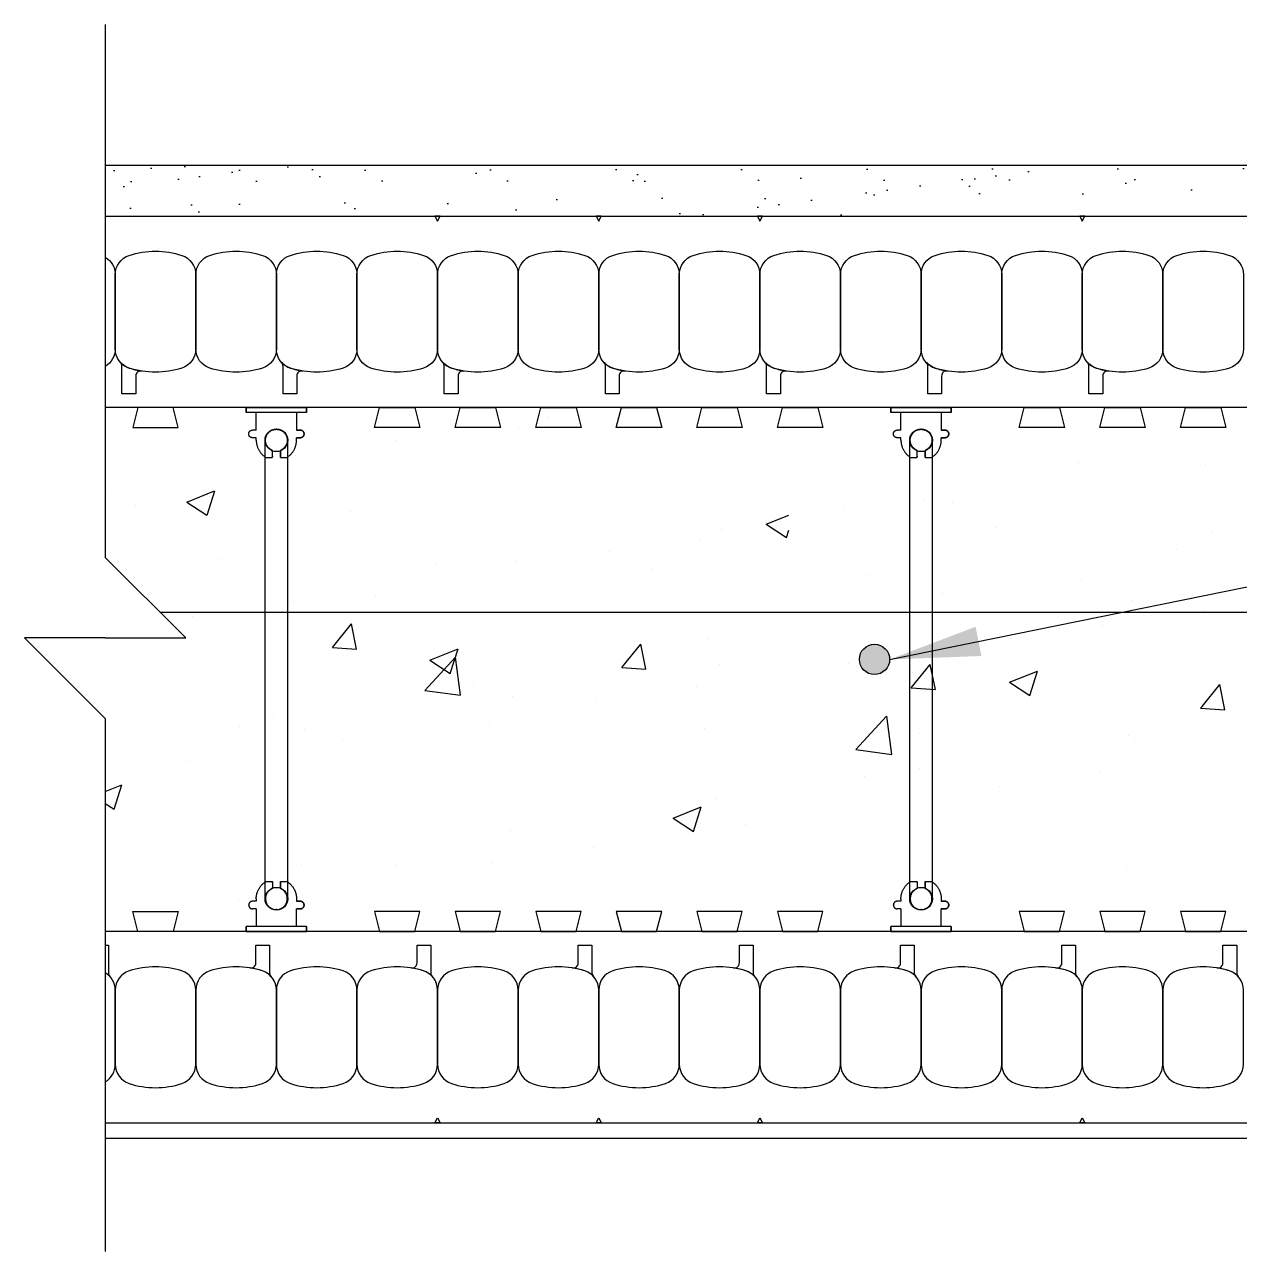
# Model space of a CAD drawing. Header units: inches. Extents: x 2949.9 to 3000.2, y 478 to 534.8.
# Drawn here: x 2949.88 to 2964.96, y 510.86 to 526.08 of the extents above; entities that cross this region are included whole.
import ezdxf

# ---------------------------------------------------------------- set-up
doc = ezdxf.new("R2010")
doc.units = ezdxf.units.IN
doc.header["$LTSCALE"] = 0.5
doc.header["$MEASUREMENT"] = 0
doc.layers.get('0').update_dxf_attribs({"linetype": 'CONTINUOUS'})
for name, color, linetype in [('HATCH', 12, 'CONTINUOUS'), ('line25', 2, 'CONTINUOUS'), ('LINE3', 3, 'CONTINUOUS'), ('LINE50', 5, 'CONTINUOUS'), ('LINE9', 9, 'CONTINUOUS'), ('TEXT', 4, 'CONTINUOUS')]:
    doc.layers.add(name, color=color, linetype=linetype)
doc.styles.add('DIM', font='romans.shx', dxfattribs={"width": 0.7})
doc.dimstyles.new('ext_12', dxfattribs={"dimscale": 12, "dimtxt": 0.09375, "dimasz": 0.09375, "dimexe": 0.09375, "dimexo": 0.0625, "dimgap": 0.0625, "dimtad": 1, "dimdec": 1, "dimzin": 3, "dimdsep": 46, "dimlunit": 4, "dimtxsty": 'DIM', "dimcen": 0.09, "dimdle": 0.09375, "dimclrt": 4, "dimadec": 0, "dimazin": 0, "dimtfac": 1, "dimtdec": 1, "dimtmove": 2, "dimatfit": 3, "dimfxl": 0, "dimfrac": 2, "dimtolj": 1, "dimtzin": 0, "dimarcsym": 0})

# ---------------------------------------------------------------- blocks, each defined once
blk = doc.blocks.new('WEB_6_CENTRE_TOP')
for p, q in [((5.688, 0.141), (0, 0.141)), ((5.688, -0.141), (0, -0.141))]:
    blk.add_line(p, q)
for centre in [(0, 0), (5.688, 0)]:
    blk.add_circle(centre, 0.141)
blk = doc.blocks.new('Connector')
blk.add_point((0.271, 0))
at = {"layer": 'LINE9'}
for p, q in [((0, 0.375), (0, -0.375)), ((0.062, -0.375), (0.062, 0.375)), ((0.281, 0.25), (0.062, 0.25))]:
    blk.add_line(p, q, dxfattribs=at)
for points, weights in [([(0.007, 0.375), (0.004, 0.375), (0, 0.375)], [1, 0.972587069138, 0.950305488115]), ([(0.327, 0.343), (0.308, 0.343), (0.281, 0.317), (0.281, 0.297)], [1, 0.85355339, 0.85355339, 1]), ([(0.328, 0.343), (0.327, 0.343), (0.327, 0.343)], [1, 0.70710678, 1]), ([(0.375, 0.297), (0.375, 0.317), (0.348, 0.343), (0.329, 0.343)], [1, 0.85355339, 0.85355339, 1]), ([(0.406, 0.25), (0.546, 0.25), (0.619, 0.131)], [0.958404415409, 0.794674173519, 0.864651571113]), ([(0.619, 0.052), (0.612, 0.049), (0.604, 0.049)], [0.83615024178, 0.892081430621, 1]), ([(0.619, -0.131), (0.546, -0.25), (0.406, -0.25)], [0.864651574428, 0.794674169686, 0.958404415195]), ([(0.604, -0.049), (0.612, -0.049), (0.619, -0.052)], [1, 0.89208144177, 0.836150253337]), ([(0.281, -0.297), (0.281, -0.317), (0.308, -0.343), (0.327, -0.343)], [1, 0.85355339, 0.85355339, 1]), ([(0.327, -0.343), (0.281, -0.343), (0.281, -0.297)], [1, 0.70710678, 1]), ([(0.329, -0.343), (0.348, -0.343), (0.375, -0.317), (0.375, -0.297)], [1, 0.85355339, 0.85355339, 1]), ([(0.375, -0.297), (0.375, -0.343), (0.329, -0.343)], [1, 0.70710678, 1]), ([(0, -0.375), (0.004, -0.375), (0.007, -0.375)], [0.950305488115, 0.972587069138, 1])]:
    blk.add_rational_spline(points, weights, degree=2, dxfattribs=at)
for points, degree in [([(0, 0.375), (0.002, 0.375), (0.005, 0.375), (0.007, 0.375)], 3), ([(0.007, 0.375), (0.021, 0.375), (0.051, 0.375), (0.062, 0.375), (0.062, 0.375)], 3), ([(0.327, 0.343), (0.327, 0.343), (0.328, 0.343), (0.328, 0.343)], 3), ([(0.328, 0.343), (0.329, 0.343), (0.329, 0.343), (0.329, 0.343)], 3), ([(0.281, 0.25), (0.281, 0.297)], 1), ([(0.375, 0.25), (0.375, 0.297)], 1), ([(0.406, 0.25), (0.375, 0.25)], 1), ([(0.604, 0.049), (0.532, 0.049)], 1), ([(0.604, 0.049), (0.609, 0.049), (0.614, 0.05), (0.619, 0.052)], 3), ([(0.619, 0.131), (0.619, 0.052)], 1), ([(0.532, -0.049), (0.604, -0.049)], 1), ([(0.604, -0.049), (0.58, -0.049), (0.556, -0.049), (0.532, -0.049)], 3), ([(0.619, -0.052), (0.614, -0.05), (0.609, -0.049), (0.604, -0.049)], 3), ([(0.619, -0.052), (0.619, -0.131)], 1), ([(0.062, -0.25), (0.281, -0.25)], 1), ([(0.281, -0.297), (0.281, -0.25)], 1), ([(0.281, -0.25), (0.281, -0.297)], 1), ([(0.375, -0.25), (0.375, -0.297)], 1), ([(0.375, -0.297), (0.375, -0.25)], 1), ([(0.406, -0.25), (0.375, -0.25)], 1), ([(0.007, -0.375), (0.005, -0.375), (0.002, -0.375), (0, -0.375)], 3), ([(0.062, -0.375), (0.062, -0.375), (0.051, -0.375), (0.021, -0.375), (0.007, -0.375)], 3), ([(0.328, -0.343), (0.328, -0.343), (0.327, -0.343), (0.327, -0.343)], 3), ([(0.329, -0.343), (0.329, -0.343), (0.329, -0.343), (0.328, -0.343)], 3)]:
    blk.add_open_spline(points, degree=degree, dxfattribs=at)
for points, weights, knots in [([(0.062, 0.375), (0.062, 0.375), (0.046, 0.375), (0.03, 0.375), (0.007, 0.375)], [0.868718858569, 0.861102746415, 1, 0.861102734288, 0.868718859898], [0, 0, 0, 0.5, 0.5, 1, 1, 1]), ([(0.532, 0.049), (0.472, 0.203), (0.333, 0.113), (0.157, 0), (0.333, -0.113), (0.472, -0.203), (0.532, -0.049)], [0.899508922286, 0.599718215298, 1, 0.54226024, 1, 0.599718224335, 0.899508908749], [0, 0, 0, 0.318112, 0.318112, 0.681888, 0.681888, 1, 1, 1]), ([(0.007, -0.375), (0.03, -0.375), (0.046, -0.375), (0.062, -0.375), (0.062, -0.375)], [0.868718859319, 0.861102739573, 1, 0.861102742958, 0.868718858948], [0, 0, 0, 0.5, 0.5, 1, 1, 1])]:
    blk.add_rational_spline(points, weights, degree=2, knots=knots, dxfattribs=at)
for points in [[(0.406, 0.25), (0.406, 0.25), (0.406, 0.25), (0.406, 0.25), (0.406, 0.25), (0.406, 0.25), (0.406, 0.25)], [(0.406, 0.25), (0.406, 0.25), (0.406, 0.25), (0.406, 0.25), (0.406, 0.25), (0.406, 0.25), (0.406, 0.25)], [(0.406, 0.25), (0.406, 0.25), (0.406, 0.25), (0.406, 0.25), (0.406, 0.25), (0.406, 0.25), (0.406, 0.25)], [(0.406, 0.25), (0.406, 0.25), (0.406, 0.25), (0.406, 0.25), (0.406, 0.25), (0.406, 0.25), (0.406, 0.25)], [(0.406, 0.25), (0.406, 0.25), (0.406, 0.25), (0.406, 0.25), (0.406, 0.25), (0.406, 0.25), (0.406, 0.25)], [(0.406, 0.25), (0.406, 0.25), (0.406, 0.25), (0.406, 0.25), (0.406, 0.25), (0.406, 0.25), (0.406, 0.25)], [(0.406, 0.25), (0.406, 0.25), (0.406, 0.25), (0.406, 0.25), (0.406, 0.25), (0.406, 0.25), (0.406, 0.25)], [(0.406, 0.25), (0.406, 0.25), (0.406, 0.25), (0.406, 0.25), (0.406, 0.25), (0.406, 0.25), (0.406, 0.25)], [(0.406, 0.25), (0.406, 0.25), (0.406, 0.25), (0.406, 0.25), (0.406, 0.25), (0.406, 0.25), (0.406, 0.25)], [(0.406, 0.25), (0.406, 0.25), (0.406, 0.25), (0.406, 0.25), (0.406, 0.25), (0.406, 0.25), (0.406, 0.25)], [(0.406, 0.25), (0.406, 0.25), (0.406, 0.25), (0.406, 0.25), (0.406, 0.25), (0.406, 0.25), (0.406, 0.25)], [(0.406, 0.25), (0.406, 0.25), (0.406, 0.25), (0.406, 0.25), (0.406, 0.25), (0.406, 0.25), (0.406, 0.25)], [(0.406, 0.25), (0.406, 0.25), (0.406, 0.25), (0.406, 0.25), (0.406, 0.25), (0.406, 0.25), (0.406, 0.25)], [(0.406, 0.25), (0.406, 0.25), (0.406, 0.25), (0.406, 0.25), (0.406, 0.25), (0.406, 0.25), (0.406, 0.25)], [(0.406, 0.25), (0.406, 0.25), (0.406, 0.25), (0.406, 0.25), (0.406, 0.25), (0.406, 0.25), (0.406, 0.25)], [(0.406, 0.25), (0.406, 0.25), (0.406, 0.25), (0.406, 0.25), (0.406, 0.25), (0.406, 0.25), (0.406, 0.25)], [(0.406, 0.25), (0.406, 0.25), (0.406, 0.25), (0.406, 0.25), (0.406, 0.25), (0.406, 0.25), (0.406, 0.25)], [(0.406, 0.25), (0.406, 0.25), (0.406, 0.25), (0.406, 0.25), (0.406, 0.25), (0.406, 0.25), (0.406, 0.25)], [(0.406, 0.25), (0.406, 0.25), (0.406, 0.25), (0.406, 0.25), (0.406, 0.25), (0.406, 0.25), (0.406, 0.25)], [(0.406, 0.25), (0.406, 0.25), (0.406, 0.25), (0.406, 0.25), (0.406, 0.25), (0.406, 0.25), (0.406, 0.25)], [(0.406, 0.25), (0.406, 0.25), (0.406, 0.25), (0.406, 0.25), (0.406, 0.25), (0.406, 0.25), (0.406, 0.25)], [(0.406, 0.25), (0.406, 0.25), (0.406, 0.25), (0.406, 0.25), (0.406, 0.25), (0.406, 0.25), (0.406, 0.25)], [(0.406, 0.25), (0.406, 0.25), (0.406, 0.25), (0.406, 0.25), (0.406, 0.25), (0.406, 0.25), (0.406, 0.25)], [(0.406, 0.25), (0.406, 0.25), (0.406, 0.25), (0.406, 0.25), (0.406, 0.25), (0.406, 0.25), (0.406, 0.25)], [(0.532, 0.049), (0.532, 0.049), (0.532, 0.049), (0.532, 0.049), (0.532, 0.049), (0.532, 0.049), (0.532, 0.049)], [(0.532, 0.049), (0.532, 0.049), (0.532, 0.049), (0.532, 0.049), (0.532, 0.049), (0.532, 0.049), (0.532, 0.049)], [(0.532, 0.049), (0.532, 0.049), (0.532, 0.049), (0.532, 0.049), (0.532, 0.049), (0.532, 0.049), (0.532, 0.049)], [(0.532, 0.049), (0.532, 0.049), (0.532, 0.049), (0.532, 0.049), (0.532, 0.049), (0.532, 0.049), (0.532, 0.049)], [(0.532, 0.049), (0.532, 0.049), (0.532, 0.049), (0.532, 0.049), (0.532, 0.049), (0.532, 0.049), (0.532, 0.049)], [(0.532, 0.049), (0.532, 0.049), (0.532, 0.049), (0.532, 0.049), (0.532, 0.049), (0.532, 0.049), (0.532, 0.049)], [(0.532, 0.049), (0.532, 0.049), (0.532, 0.049), (0.532, 0.049), (0.532, 0.049), (0.532, 0.049), (0.532, 0.049)], [(0.532, 0.049), (0.532, 0.049), (0.532, 0.049), (0.532, 0.049), (0.532, 0.049), (0.532, 0.049), (0.532, 0.049)], [(0.532, 0.049), (0.532, 0.049), (0.532, 0.049), (0.532, 0.049), (0.532, 0.049), (0.532, 0.049), (0.532, 0.049)], [(0.532, 0.049), (0.532, 0.049), (0.532, 0.049), (0.532, 0.049), (0.532, 0.049), (0.532, 0.049), (0.532, 0.049)], [(0.604, 0.049), (0.604, 0.049), (0.604, 0.049), (0.604, 0.049), (0.604, 0.049), (0.604, 0.049), (0.604, 0.049)], [(0.604, 0.049), (0.604, 0.049), (0.604, 0.049), (0.604, 0.049), (0.604, 0.049), (0.604, 0.049), (0.604, 0.049)], [(0.604, 0.049), (0.604, 0.049), (0.604, 0.049), (0.604, 0.049), (0.604, 0.049), (0.604, 0.049), (0.604, 0.049)], [(0.604, 0.049), (0.604, 0.049), (0.604, 0.049), (0.604, 0.049), (0.604, 0.049), (0.604, 0.049), (0.604, 0.049)], [(0.619, 0.131), (0.619, 0.131), (0.619, 0.131), (0.619, 0.131), (0.619, 0.131), (0.619, 0.131), (0.619, 0.131)], [(0.619, 0.131), (0.619, 0.131), (0.619, 0.131), (0.619, 0.131), (0.619, 0.131), (0.619, 0.131), (0.619, 0.131)], [(0.619, 0.131), (0.619, 0.131), (0.619, 0.131), (0.619, 0.131), (0.619, 0.131), (0.619, 0.131), (0.619, 0.131)], [(0.619, 0.131), (0.619, 0.131), (0.619, 0.131), (0.619, 0.131), (0.619, 0.131), (0.619, 0.131), (0.619, 0.131)], [(0.532, -0.049), (0.532, -0.049), (0.532, -0.049), (0.532, -0.049), (0.532, -0.049), (0.532, -0.049), (0.532, -0.049)], [(0.532, -0.049), (0.532, -0.049), (0.532, -0.049), (0.532, -0.049), (0.532, -0.049), (0.532, -0.049), (0.532, -0.049)], [(0.532, -0.049), (0.532, -0.049), (0.532, -0.049), (0.532, -0.049), (0.532, -0.049), (0.532, -0.049), (0.532, -0.049)], [(0.532, -0.049), (0.532, -0.049), (0.532, -0.049), (0.532, -0.049), (0.532, -0.049), (0.532, -0.049), (0.532, -0.049)], [(0.604, -0.049), (0.604, -0.049), (0.604, -0.049), (0.604, -0.049), (0.604, -0.049), (0.604, -0.049), (0.604, -0.049)], [(0.604, -0.049), (0.604, -0.049), (0.604, -0.049), (0.604, -0.049), (0.604, -0.049), (0.604, -0.049), (0.604, -0.049)], [(0.604, -0.049), (0.604, -0.049), (0.604, -0.049), (0.604, -0.049), (0.604, -0.049), (0.604, -0.049), (0.604, -0.049)], [(0.604, -0.049), (0.604, -0.049), (0.604, -0.049), (0.604, -0.049), (0.604, -0.049), (0.604, -0.049), (0.604, -0.049)], [(0.604, -0.049), (0.604, -0.049), (0.604, -0.049), (0.604, -0.049), (0.604, -0.049), (0.604, -0.049), (0.604, -0.049)], [(0.604, -0.049), (0.604, -0.049), (0.604, -0.049), (0.604, -0.049), (0.604, -0.049), (0.604, -0.049), (0.604, -0.049)], [(0.604, -0.049), (0.604, -0.049), (0.604, -0.049), (0.604, -0.049), (0.604, -0.049), (0.604, -0.049), (0.604, -0.049)], [(0.604, -0.049), (0.604, -0.049), (0.604, -0.049), (0.604, -0.049), (0.604, -0.049), (0.604, -0.049), (0.604, -0.049)], [(0.619, -0.131), (0.619, -0.131), (0.619, -0.131), (0.619, -0.131), (0.619, -0.131), (0.619, -0.131), (0.619, -0.131)], [(0.619, -0.131), (0.619, -0.131), (0.619, -0.131), (0.619, -0.131), (0.619, -0.131), (0.619, -0.131), (0.619, -0.131)], [(0.619, -0.131), (0.619, -0.131), (0.619, -0.131), (0.619, -0.131), (0.619, -0.131), (0.619, -0.131), (0.619, -0.131)], [(0.619, -0.131), (0.619, -0.131), (0.619, -0.131), (0.619, -0.131), (0.619, -0.131), (0.619, -0.131), (0.619, -0.131)], [(0.406, -0.25), (0.406, -0.25), (0.406, -0.25), (0.406, -0.25), (0.406, -0.25), (0.406, -0.25), (0.406, -0.25)], [(0.406, -0.25), (0.406, -0.25), (0.406, -0.25), (0.406, -0.25), (0.406, -0.25), (0.406, -0.25), (0.406, -0.25)], [(0.406, -0.25), (0.406, -0.25), (0.406, -0.25), (0.406, -0.25), (0.406, -0.25), (0.406, -0.25), (0.406, -0.25)], [(0.406, -0.25), (0.406, -0.25), (0.406, -0.25), (0.406, -0.25), (0.406, -0.25), (0.406, -0.25), (0.406, -0.25)], [(0.406, -0.25), (0.406, -0.25), (0.406, -0.25), (0.406, -0.25), (0.406, -0.25), (0.406, -0.25), (0.406, -0.25)], [(0.406, -0.25), (0.406, -0.25), (0.406, -0.25), (0.406, -0.25), (0.406, -0.25), (0.406, -0.25), (0.406, -0.25)], [(0.406, -0.25), (0.406, -0.25), (0.406, -0.25), (0.406, -0.25), (0.406, -0.25), (0.406, -0.25), (0.406, -0.25)], [(0.406, -0.25), (0.406, -0.25), (0.406, -0.25), (0.406, -0.25), (0.406, -0.25), (0.406, -0.25), (0.406, -0.25)], [(0.406, -0.25), (0.406, -0.25), (0.406, -0.25), (0.406, -0.25), (0.406, -0.25), (0.406, -0.25), (0.406, -0.25)], [(0.406, -0.25), (0.406, -0.25), (0.406, -0.25), (0.406, -0.25), (0.406, -0.25), (0.406, -0.25), (0.406, -0.25)], [(0.406, -0.25), (0.406, -0.25), (0.406, -0.25), (0.406, -0.25), (0.406, -0.25), (0.406, -0.25), (0.406, -0.25)]]:
    blk.add_open_spline(points, degree=3, knots=[0, 0, 0, 0, 1, 1, 1, 1, 1, 1, 1], dxfattribs=at)

msp = doc.modelspace()

# ---------------------------------------------------------------- hatches: boundary and pattern name
at = {"layer": 'HATCH'}
h = msp.add_hatch(dxfattribs=at)
h.set_pattern_fill('AR-SAND', color=256, scale=0.5, style=0)
h.set_pattern_definition([(37.5, (-25.68345, -36.12415), (-0.03149668, 0.96341188), [0, -0.76, 0, -0.85, 0, -0.8125]), (7.5, (-25.6834, -36.1242), (0.88488835, 1.41107303), [0, -0.41, 0, -0.685, 0, -0.2625]), (327.5, (-26.29845, -36.12415), (1.55707093, 0.00282953), [0, -0.25, 0, -0.9, 0, -1.175]), (317.5, (-26.2984, -36.1242), (1.5030633, 0.4388378), [0, -0.125, 0, -0.59, 0, -0.675])])
h.paths.add_polyline_path([(2950.884, 524.332), (2950.884, 523.707), (2971.509, 523.707), (2973.009, 523.707), (2973.009, 519.331, 0.777457), (2973.383, 519.35), (2973.508, 519.35), (2973.54, 519.35), (2973.634, 519.35), (2973.634, 524.332)])
at = {"layer": 'LINE3'}
msp.add_hatch(color=256, dxfattribs=at).paths.add_polyline_path([(2960.619, 518.207, 1), (2960.244, 518.207, 1)])

# ---------------------------------------------------------------- linework, layer by layer
at = {"layer": 'HATCH'}
for p, q in [((2956.387, 521.207), (2956.387, 521.207)), ((2956.008, 521.083), (2956.008, 521.083)), ((2954.498, 520.924), (2954.498, 520.924)), ((2953.249, 520.738), (2953.249, 520.738)), ((2953.418, 520.663), (2953.418, 520.663)), ((2962.959, 520.652), (2962.959, 520.652)), ((2963.647, 520.599), (2963.647, 520.599)), ((2964.544, 520.622), (2964.544, 520.622)), ((2950.899, 520.299), (2950.899, 520.299)), ((2951.896, 520.158), (2952.243, 520.299)), ((2952.148, 519.995), (2952.244, 520.299)), ((2961.057, 520.179), (2961.057, 520.179)), ((2951.257, 520.113), (2951.257, 520.113)), ((2951.896, 520.158), (2952.147, 519.995)), ((2953.927, 520.046), (2953.927, 520.046)), ((2960.052, 520.1), (2960.052, 520.1)), ((2961.394, 520.152), (2961.394, 520.152)), ((2956.598, 519.98), (2956.598, 519.98)), ((2959.087, 519.883), (2959.368, 519.997)), ((2959.087, 519.883), (2959.339, 519.72)), ((2959.269, 519.914), (2959.269, 519.914)), ((2958.537, 519.815), (2958.537, 519.815)), ((2959.339, 519.72), (2959.368, 519.812)), ((2961.939, 519.848), (2961.939, 519.848)), ((2964.61, 519.782), (2964.61, 519.782)), ((2958.256, 519.683), (2958.256, 519.683)), ((2964.176, 519.575), (2964.176, 519.575)), ((2952.322, 519.46), (2952.322, 519.46)), ((2955.977, 519.418), (2955.977, 519.418)), ((2957.145, 519.549), (2957.145, 519.549)), ((2954.993, 519.393), (2954.993, 519.393)), ((2957.664, 519.327), (2957.664, 519.327)), ((2955.106, 519.212), (2955.106, 519.212)), ((2960.334, 519.261), (2960.334, 519.261)), ((2963.005, 519.195), (2963.005, 519.195)), ((2953.387, 518.998), (2953.387, 518.998)), ((2954.239, 518.998), (2954.239, 518.998)), ((2961.269, 519.023), (2961.269, 519.023)), ((2953.217, 518.93), (2953.217, 518.93)), ((2963.615, 518.934), (2963.615, 518.934)), ((2964.511, 518.814), (2964.511, 518.814)), ((2951.968, 518.743), (2951.968, 518.743)), ((2953.705, 518.356), (2953.941, 518.648)), ((2954.004, 518.335), (2953.941, 518.648)), ((2961.025, 518.514), (2961.025, 518.514)), ((2963.263, 518.628), (2963.263, 518.628)), ((2953.705, 518.356), (2954.004, 518.335)), ((2957.296, 518.105), (2957.532, 518.396)), ((2957.595, 518.084), (2957.532, 518.396)), ((2958.362, 518.472), (2958.362, 518.472)), ((2954.849, 517.823), (2955.232, 518.235)), ((2954.915, 518.198), (2955.263, 518.338)), ((2955.167, 518.034), (2955.263, 518.338)), ((2955.295, 517.762), (2955.232, 518.235)), ((2954.915, 518.198), (2955.167, 518.034)), ((2957.296, 518.105), (2957.595, 518.084)), ((2958.506, 518.149), (2958.506, 518.149)), ((2960.113, 518.157), (2960.113, 518.157)), ((2960.887, 517.854), (2961.123, 518.145)), ((2961.186, 517.833), (2961.123, 518.145)), ((2962.107, 517.923), (2962.454, 518.063)), ((2962.358, 517.759), (2962.454, 518.063)), ((2955.456, 517.921), (2955.456, 517.921)), ((2962.107, 517.923), (2962.358, 517.759)), ((2964.495, 517.624), (2964.714, 517.894)), ((2964.769, 517.624), (2964.714, 517.894)), ((2954.849, 517.823), (2955.295, 517.762)), ((2955.945, 517.753), (2955.945, 517.753)), ((2958.224, 517.875), (2958.224, 517.875)), ((2960.887, 517.854), (2961.186, 517.833)), ((2956.975, 517.688), (2956.975, 517.688)), ((2964.478, 517.603), (2964.495, 517.624)), ((2964.478, 517.603), (2964.778, 517.582)), ((2964.778, 517.582), (2964.769, 517.624)), ((2952.977, 517.488), (2952.977, 517.488)), ((2960.199, 517.089), (2960.581, 517.501)), ((2960.645, 517.027), (2960.582, 517.501)), ((2952.549, 517.369), (2952.549, 517.369)), ((2953.355, 517.332), (2953.355, 517.332)), ((2955.648, 517.422), (2955.648, 517.422)), ((2958.318, 517.356), (2958.318, 517.356)), ((2960.989, 517.289), (2960.989, 517.289)), ((2963.209, 517.307), (2963.209, 517.307)), ((2953.825, 517.217), (2953.825, 517.217)), ((2963.583, 517.268), (2963.583, 517.268)), ((2963.66, 517.223), (2963.66, 517.223)), ((2960.199, 517.089), (2960.645, 517.027)), ((2951.936, 516.935), (2951.936, 516.935)), ((2960.993, 516.848), (2960.993, 516.848)), ((2960.302, 516.756), (2960.302, 516.756)), ((2963.231, 516.82), (2963.231, 516.82)), ((2950.884, 516.569), (2951.09, 516.652)), ((2950.994, 516.349), (2951.09, 516.652)), ((2961.982, 516.633), (2961.982, 516.633)), ((2950.884, 516.42), (2950.994, 516.349)), ((2957.934, 516.237), (2958.282, 516.377)), ((2958.186, 516.074), (2958.282, 516.377)), ((2958.474, 516.484), (2958.474, 516.484)), ((2957.934, 516.237), (2958.186, 516.074)), ((2955.913, 516.087), (2955.913, 516.087)), ((2957.395, 516.205), (2957.395, 516.205)), ((2958.832, 516.162), (2958.832, 516.162)), ((2956.943, 515.88), (2956.943, 515.88)), ((2953.323, 515.667), (2953.323, 515.667)), ((2954.489, 515.653), (2954.489, 515.653)), ((2955.694, 515.693), (2955.694, 515.693)), ((2963.552, 515.603), (2963.552, 515.603)), ((2952.544, 515.222), (2952.544, 515.222))]:
    msp.add_line(p, q, dxfattribs=at)
at = {"layer": 'line25'}
for p, q in [((2973.009, 521.332), (2950.884, 521.332)), ((2973.009, 514.832), (2950.884, 514.832))]:
    msp.add_line(p, q, dxfattribs=at)
for points in [[(2951.29, 521.332), (2951.227, 521.082), (2951.79, 521.082), (2951.727, 521.332)], [(2954.727, 521.332), (2954.79, 521.082), (2954.227, 521.082), (2954.29, 521.332)], [(2955.727, 521.332), (2955.79, 521.082), (2955.227, 521.082), (2955.29, 521.332)], [(2956.727, 521.332), (2956.79, 521.082), (2956.227, 521.082), (2956.29, 521.332)], [(2957.727, 521.332), (2957.79, 521.082), (2957.227, 521.082), (2957.29, 521.332)], [(2958.727, 521.332), (2958.79, 521.082), (2958.227, 521.082), (2958.29, 521.332)], [(2959.727, 521.332), (2959.79, 521.082), (2959.227, 521.082), (2959.29, 521.332)], [(2962.727, 521.332), (2962.79, 521.082), (2962.227, 521.082), (2962.29, 521.332)], [(2963.727, 521.332), (2963.79, 521.082), (2963.227, 521.082), (2963.29, 521.332)], [(2964.727, 521.332), (2964.79, 521.082), (2964.227, 521.082), (2964.29, 521.332)], [(2951.29, 514.832), (2951.227, 515.082), (2951.79, 515.082), (2951.727, 514.832)], [(2954.727, 514.832), (2954.79, 515.082), (2954.227, 515.082), (2954.29, 514.832)], [(2955.727, 514.832), (2955.79, 515.082), (2955.227, 515.082), (2955.29, 514.832)], [(2956.727, 514.832), (2956.79, 515.082), (2956.227, 515.082), (2956.29, 514.832)], [(2957.727, 514.832), (2957.79, 515.082), (2957.227, 515.082), (2957.29, 514.832)], [(2958.727, 514.832), (2958.79, 515.082), (2958.227, 515.082), (2958.29, 514.832)], [(2959.727, 514.832), (2959.79, 515.082), (2959.227, 515.082), (2959.29, 514.832)], [(2962.727, 514.832), (2962.79, 515.082), (2962.227, 515.082), (2962.29, 514.832)], [(2963.727, 514.832), (2963.79, 515.082), (2963.227, 515.082), (2963.29, 514.832)], [(2964.727, 514.832), (2964.79, 515.082), (2964.227, 515.082), (2964.29, 514.832)]]:
    msp.add_lwpolyline(points, close=True, dxfattribs=at)
at = {"layer": 'LINE3'}
msp.add_line((2969.509, 518.79), (2951.566, 518.79), dxfattribs=at)
msp.add_circle((2960.431, 518.207), 0.188, dxfattribs=at)
at = {"layer": 'LINE50'}
for p, q in [((2950.884, 523.707), (2973.009, 523.707)), ((2950.884, 512.457), (2973.009, 512.457))]:
    msp.add_line(p, q, dxfattribs=at)
at = {"layer": 'LINE9'}
for p, q in [((2950.884, 526.082), (2950.884, 519.473)), ((2973.634, 524.332), (2950.884, 524.332)), ((2952.868, 518.704), (2952.868, 520.926)), ((2953.149, 518.582), (2953.149, 520.926)), ((2951.884, 518.473), (2950.884, 519.473)), ((2952.868, 515.238), (2952.868, 518.704)), ((2953.149, 515.238), (2953.149, 518.79)), ((2949.884, 518.473), (2950.884, 517.473)), ((2950.884, 518.473), (2949.884, 518.473)), ((2950.884, 518.473), (2951.884, 518.473)), ((2950.884, 517.473), (2950.884, 510.863)), ((2950.884, 512.269), (2973.259, 512.269))]:
    msp.add_line(p, q, dxfattribs=at)
for points in [[(2954.977, 523.707), (2955.009, 523.642), (2955.04, 523.707)], [(2956.977, 523.707), (2957.009, 523.642), (2957.04, 523.707)], [(2958.977, 523.707), (2959.009, 523.642), (2959.04, 523.707)], [(2962.977, 523.707), (2963.009, 523.642), (2963.04, 523.707)], [(2954.977, 512.457), (2955.009, 512.521), (2955.04, 512.457)], [(2956.977, 512.457), (2957.009, 512.521), (2957.04, 512.457)], [(2958.977, 512.457), (2959.009, 512.521), (2959.04, 512.457)], [(2962.977, 512.457), (2963.009, 512.521), (2963.04, 512.457)]]:
    msp.add_lwpolyline(points, close=True, dxfattribs=at)
for points in [[(2951.836, 521.821, -0.157671), (2951.182, 521.821, -0.325305), (2951.009, 522.059), (2951.009, 522.98, -0.325305), (2951.182, 523.218, -0.157671), (2951.836, 523.218, -0.325305), (2952.009, 522.98), (2952.009, 522.059, -0.325305)], [(2952.836, 521.821, -0.157671), (2952.182, 521.821, -0.325305), (2952.009, 522.059), (2952.009, 522.98, -0.325305), (2952.182, 523.218, -0.157671), (2952.836, 523.218, -0.325305), (2953.009, 522.98), (2953.009, 522.059, -0.325305)], [(2953.836, 521.821, -0.157671), (2953.182, 521.821, -0.325305), (2953.009, 522.059), (2953.009, 522.98, -0.325305), (2953.182, 523.218, -0.157671), (2953.836, 523.218, -0.325305), (2954.009, 522.98), (2954.009, 522.059, -0.325305)], [(2954.836, 521.821, -0.157671), (2954.182, 521.821, -0.325305), (2954.009, 522.059), (2954.009, 522.98, -0.325305), (2954.182, 523.218, -0.157671), (2954.836, 523.218, -0.325305), (2955.009, 522.98), (2955.009, 522.059, -0.325305)], [(2955.836, 521.821, -0.157671), (2955.182, 521.821, -0.325305), (2955.009, 522.059), (2955.009, 522.98, -0.325305), (2955.182, 523.218, -0.157671), (2955.836, 523.218, -0.325305), (2956.009, 522.98), (2956.009, 522.059, -0.325305)], [(2956.836, 521.821, -0.157671), (2956.182, 521.821, -0.325305), (2956.009, 522.059), (2956.009, 522.98, -0.325305), (2956.182, 523.218, -0.157671), (2956.836, 523.218, -0.325305), (2957.009, 522.98), (2957.009, 522.059, -0.325305)], [(2957.836, 521.821, -0.157671), (2957.182, 521.821, -0.325305), (2957.009, 522.059), (2957.009, 522.98, -0.325305), (2957.182, 523.218, -0.157671), (2957.836, 523.218, -0.325305), (2958.009, 522.98), (2958.009, 522.059, -0.325305)], [(2958.836, 521.821, -0.157671), (2958.182, 521.821, -0.325305), (2958.009, 522.059), (2958.009, 522.98, -0.325305), (2958.182, 523.218, -0.157671), (2958.836, 523.218, -0.325305), (2959.009, 522.98), (2959.009, 522.059, -0.325305)], [(2959.836, 521.821, -0.157671), (2959.182, 521.821, -0.325305), (2959.009, 522.059), (2959.009, 522.98, -0.325305), (2959.182, 523.218, -0.157671), (2959.836, 523.218, -0.325305), (2960.009, 522.98), (2960.009, 522.059, -0.325305)], [(2960.836, 521.821, -0.157671), (2960.182, 521.821, -0.325305), (2960.009, 522.059), (2960.009, 522.98, -0.325305), (2960.182, 523.218, -0.157671), (2960.836, 523.218, -0.325305), (2961.009, 522.98), (2961.009, 522.059, -0.325305)], [(2961.836, 521.821, -0.157671), (2961.182, 521.821, -0.325305), (2961.009, 522.059), (2961.009, 522.98, -0.325305), (2961.182, 523.218, -0.157671), (2961.836, 523.218, -0.325305), (2962.009, 522.98), (2962.009, 522.059, -0.325305)], [(2962.836, 521.821, -0.157671), (2962.182, 521.821, -0.325305), (2962.009, 522.059), (2962.009, 522.98, -0.325305), (2962.182, 523.218, -0.157671), (2962.836, 523.218, -0.325305), (2963.009, 522.98), (2963.009, 522.059, -0.325305)], [(2963.836, 521.821, -0.157671), (2963.182, 521.821, -0.325305), (2963.009, 522.059), (2963.009, 522.98, -0.325305), (2963.182, 523.218, -0.157671), (2963.836, 523.218, -0.325305), (2964.009, 522.98), (2964.009, 522.059, -0.325305)], [(2964.836, 521.821, -0.157671), (2964.182, 521.821, -0.325305), (2964.009, 522.059), (2964.009, 522.98, -0.325305), (2964.182, 523.218, -0.157671), (2964.836, 523.218, -0.325305), (2965.009, 522.98), (2965.009, 522.059, -0.325305)], [(2951.182, 521.821, 0.037267), (2951.335, 521.784, 0.463036), (2951.263, 521.722), (2951.263, 521.5), (2951.092, 521.5), (2951.092, 521.846, 0.189002), (2951.075, 521.889, 0.128407)], [(2953.182, 521.821, 0.037267), (2953.335, 521.784, 0.463036), (2953.263, 521.722), (2953.263, 521.5), (2953.092, 521.5), (2953.092, 521.846, 0.189002), (2953.075, 521.889, 0.128407)], [(2955.182, 521.821, 0.037267), (2955.335, 521.784, 0.463036), (2955.263, 521.722), (2955.263, 521.5), (2955.092, 521.5), (2955.092, 521.846, 0.189002), (2955.075, 521.889, 0.128407)], [(2957.182, 521.821, 0.037267), (2957.335, 521.784, 0.463036), (2957.263, 521.722), (2957.263, 521.5), (2957.092, 521.5), (2957.092, 521.846, 0.189002), (2957.075, 521.889, 0.128407)], [(2959.182, 521.821, 0.037267), (2959.335, 521.784, 0.463036), (2959.263, 521.722), (2959.263, 521.5), (2959.092, 521.5), (2959.092, 521.846, 0.189002), (2959.075, 521.889, 0.128407)], [(2961.182, 521.821, 0.037267), (2961.335, 521.784, 0.463036), (2961.263, 521.722), (2961.263, 521.5), (2961.092, 521.5), (2961.092, 521.846, 0.189002), (2961.075, 521.889, 0.128407)], [(2963.182, 521.821, 0.037267), (2963.335, 521.784, 0.463036), (2963.263, 521.722), (2963.263, 521.5), (2963.092, 521.5), (2963.092, 521.846, 0.189002), (2963.075, 521.889, 0.128407)], [(2952.836, 514.343, 0.037267), (2952.682, 514.38, 0.463036), (2952.755, 514.442), (2952.755, 514.663), (2952.925, 514.663), (2952.925, 514.317, 0.189002), (2952.942, 514.275, 0.128407)], [(2954.836, 514.343, 0.037267), (2954.682, 514.38, 0.463036), (2954.755, 514.442), (2954.755, 514.663), (2954.925, 514.663), (2954.925, 514.317, 0.189002), (2954.942, 514.275, 0.128407)], [(2956.836, 514.343, 0.037267), (2956.682, 514.38, 0.463036), (2956.755, 514.442), (2956.755, 514.663), (2956.925, 514.663), (2956.925, 514.317, 0.189002), (2956.942, 514.275, 0.128407)], [(2958.836, 514.343, 0.037267), (2958.682, 514.38, 0.463036), (2958.755, 514.442), (2958.755, 514.663), (2958.925, 514.663), (2958.925, 514.317, 0.189002), (2958.942, 514.275, 0.128407)], [(2960.836, 514.343, 0.037267), (2960.682, 514.38, 0.463036), (2960.755, 514.442), (2960.755, 514.663), (2960.925, 514.663), (2960.925, 514.317, 0.189002), (2960.942, 514.275, 0.128407)], [(2962.836, 514.343, 0.037267), (2962.682, 514.38, 0.463036), (2962.755, 514.442), (2962.755, 514.663), (2962.925, 514.663), (2962.925, 514.317, 0.189002), (2962.942, 514.275, 0.128407)], [(2964.836, 514.343, 0.037267), (2964.682, 514.38, 0.463036), (2964.755, 514.442), (2964.755, 514.663), (2964.925, 514.663), (2964.925, 514.317, 0.189002), (2964.942, 514.275, 0.128407)], [(2951.836, 514.343, 0.157671), (2951.182, 514.343, 0.325305), (2951.009, 514.105), (2951.009, 513.184, 0.325305), (2951.182, 512.946, 0.157671), (2951.836, 512.946, 0.325305), (2952.009, 513.184), (2952.009, 514.105, 0.325305)], [(2952.836, 514.343, 0.157671), (2952.182, 514.343, 0.325305), (2952.009, 514.105), (2952.009, 513.184, 0.325305), (2952.182, 512.946, 0.157671), (2952.836, 512.946, 0.325305), (2953.009, 513.184), (2953.009, 514.105, 0.325305)], [(2953.836, 514.343, 0.157671), (2953.182, 514.343, 0.325305), (2953.009, 514.105), (2953.009, 513.184, 0.325305), (2953.182, 512.946, 0.157671), (2953.836, 512.946, 0.325305), (2954.009, 513.184), (2954.009, 514.105, 0.325305)], [(2954.836, 514.343, 0.157671), (2954.182, 514.343, 0.325305), (2954.009, 514.105), (2954.009, 513.184, 0.325305), (2954.182, 512.946, 0.157671), (2954.836, 512.946, 0.325305), (2955.009, 513.184), (2955.009, 514.105, 0.325305)], [(2955.836, 514.343, 0.157671), (2955.182, 514.343, 0.325305), (2955.009, 514.105), (2955.009, 513.184, 0.325305), (2955.182, 512.946, 0.157671), (2955.836, 512.946, 0.325305), (2956.009, 513.184), (2956.009, 514.105, 0.325305)], [(2956.836, 514.343, 0.157671), (2956.182, 514.343, 0.325305), (2956.009, 514.105), (2956.009, 513.184, 0.325305), (2956.182, 512.946, 0.157671), (2956.836, 512.946, 0.325305), (2957.009, 513.184), (2957.009, 514.105, 0.325305)], [(2957.836, 514.343, 0.157671), (2957.182, 514.343, 0.325305), (2957.009, 514.105), (2957.009, 513.184, 0.325305), (2957.182, 512.946, 0.157671), (2957.836, 512.946, 0.325305), (2958.009, 513.184), (2958.009, 514.105, 0.325305)], [(2958.836, 514.343, 0.157671), (2958.182, 514.343, 0.325305), (2958.009, 514.105), (2958.009, 513.184, 0.325305), (2958.182, 512.946, 0.157671), (2958.836, 512.946, 0.325305), (2959.009, 513.184), (2959.009, 514.105, 0.325305)], [(2959.836, 514.343, 0.157671), (2959.182, 514.343, 0.325305), (2959.009, 514.105), (2959.009, 513.184, 0.325305), (2959.182, 512.946, 0.157671), (2959.836, 512.946, 0.325305), (2960.009, 513.184), (2960.009, 514.105, 0.325305)], [(2960.836, 514.343, 0.157671), (2960.182, 514.343, 0.325305), (2960.009, 514.105), (2960.009, 513.184, 0.325305), (2960.182, 512.946, 0.157671), (2960.836, 512.946, 0.325305), (2961.009, 513.184), (2961.009, 514.105, 0.325305)], [(2961.836, 514.343, 0.157671), (2961.182, 514.343, 0.325305), (2961.009, 514.105), (2961.009, 513.184, 0.325305), (2961.182, 512.946, 0.157671), (2961.836, 512.946, 0.325305), (2962.009, 513.184), (2962.009, 514.105, 0.325305)], [(2962.836, 514.343, 0.157671), (2962.182, 514.343, 0.325305), (2962.009, 514.105), (2962.009, 513.184, 0.325305), (2962.182, 512.946, 0.157671), (2962.836, 512.946, 0.325305), (2963.009, 513.184), (2963.009, 514.105, 0.325305)], [(2963.836, 514.343, 0.157671), (2963.182, 514.343, 0.325305), (2963.009, 514.105), (2963.009, 513.184, 0.325305), (2963.182, 512.946, 0.157671), (2963.836, 512.946, 0.325305), (2964.009, 513.184), (2964.009, 514.105, 0.325305)], [(2964.836, 514.343, 0.157671), (2964.182, 514.343, 0.325305), (2964.009, 514.105), (2964.009, 513.184, 0.325305), (2964.182, 512.946, 0.157671), (2964.836, 512.946, 0.325305), (2965.009, 513.184), (2965.009, 514.105, 0.325305)]]:
    msp.add_lwpolyline(points, format="xyb", close=True, dxfattribs=at)
for points in [[(2950.884, 523.196, -0.267949), (2951.009, 522.98), (2951.009, 522.059, -0.267949), (2950.884, 521.842)], [(2950.884, 514.663), (2950.925, 514.663), (2950.925, 514.317, 0.189002), (2950.942, 514.275, 0.075141), (2950.884, 514.321, 0.075141)], [(2950.884, 512.967, 0.267949), (2951.009, 513.184), (2951.009, 514.105, 0.267949), (2950.884, 514.321)]]:
    msp.add_lwpolyline(points, format="xyb", dxfattribs=at)
for centre in [(2953.009, 520.926), (2953.009, 515.238)]:
    msp.add_circle(centre, 0.141, dxfattribs=at)

# ---------------------------------------------------------------- block references
at = {"xscale": -1, "rotation": 90}
for p in [(2953.009, 521.332), (2961.009, 521.332)]:
    msp.add_blockref('Connector', p, dxfattribs=at)
at = {"rotation": 90}
msp.add_blockref('Connector', (2961.009, 514.832), dxfattribs=at)
at = {"layer": 'LINE9'}
for name, p, rotation in [('WEB_6_CENTRE_TOP', (2961.009, 520.926), 270), ('Connector', (2953.009, 514.832), 90)]:
    msp.add_blockref(name, p, dxfattribs=dict(at, rotation=rotation))

# ---------------------------------------------------------------- leaders
at = {"layer": 'TEXT'}
msp.add_leader([(2960.619, 518.207), (2982.674, 522.676), (2992.389, 522.676)], dimstyle='ext_12', override={"dimgap": 0.0625, "dimtad": 0}, dxfattribs=at)

doc.saveas('drawing.dxf')
